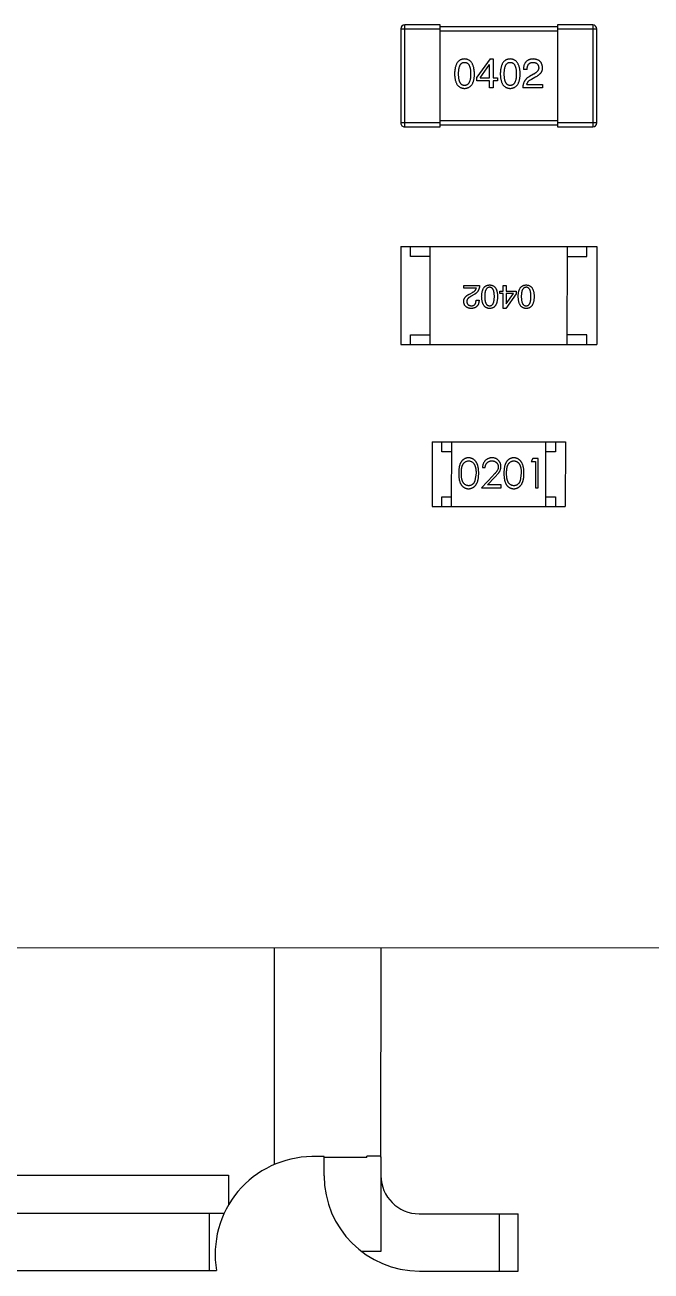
# Model space of a CAD drawing. Header units: inches. Extents: x -29 to 164, y -51 to 83.
# Drawn here: x 137.84 to 141.03, y -9.37 to -3.01 of the extents above; entities that cross this region are included whole.
import ezdxf

# ---------------------------------------------------------------- set-up
doc = ezdxf.new("R2010")
doc.units = ezdxf.units.IN
doc.header["$LTSCALE"] = 1.21
doc.header["$MEASUREMENT"] = 0
doc.layers.get('0').update_dxf_attribs({"linetype": 'CONTINUOUS'})

msp = doc.modelspace()

# ---------------------------------------------------------------- linework, layer by layer
at = {"color": 7, "linetype": 'Continuous'}
for p, q in [((139.7553, -3.034), (139.7552, -3.514)), ((139.7553, -3.034), (139.9553, -3.034)), ((139.7752, -3.534), (139.7753, -3.014)), ((139.9553, -3.014), (139.7753, -3.014)), ((139.9552, -3.534), (139.9553, -3.014)), ((140.5553, -3.0241), (139.9553, -3.024)), ((139.9553, -3.044), (140.5553, -3.0441)), ((140.5553, -3.0141), (140.5552, -3.5341)), ((140.7353, -3.0142), (140.5553, -3.0141)), ((140.5553, -3.0341), (140.7553, -3.0342)), ((140.7353, -3.0142), (140.7352, -3.5342)), ((140.7552, -3.5142), (140.7553, -3.0342)), ((140.2108, -3.1878), (140.1436, -3.2812)), ((140.1608, -3.2837), (140.2075, -3.2165)), ((140.2083, -3.2165), (140.2075, -3.2165)), ((140.2083, -3.2837), (140.2083, -3.2165)), ((140.2108, -3.1878), (140.2264, -3.1878)), ((140.2264, -3.1878), (140.2264, -3.2837)), ((140.3997, -3.2411), (140.3808, -3.2411)), ((140.1436, -3.2992), (140.1436, -3.2812)), ((140.2083, -3.2993), (140.1436, -3.2992)), ((140.1608, -3.2837), (140.2083, -3.2837)), ((140.2083, -3.3353), (140.2083, -3.2993)), ((140.2264, -3.2993), (140.2263, -3.3353)), ((140.2264, -3.2837), (140.2485, -3.2837)), ((140.2485, -3.2993), (140.2264, -3.2993)), ((140.2485, -3.2837), (140.2485, -3.2993)), ((140.4316, -3.2657), (140.412, -3.2772)), ((140.4226, -3.2903), (140.4382, -3.2813)), ((140.2263, -3.3353), (140.2083, -3.3353)), ((140.4783, -3.3354), (140.3775, -3.3354)), ((140.398, -3.3181), (140.4784, -3.3182)), ((140.4784, -3.3182), (140.4783, -3.3354)), ((139.9552, -3.514), (139.7552, -3.514)), ((139.7752, -3.534), (139.9552, -3.534)), ((140.5552, -3.5041), (139.9552, -3.504)), ((139.9552, -3.524), (140.5552, -3.5241)), ((140.7552, -3.5142), (140.5552, -3.5141)), ((140.5552, -3.5341), (140.7352, -3.5342)), ((139.7549, -4.1451), (139.7548, -4.6451)), ((139.7549, -4.1451), (140.7549, -4.1453)), ((139.8049, -4.1951), (139.8049, -4.1451)), ((139.9049, -4.1951), (139.8049, -4.1951)), ((139.9048, -4.6451), (139.9049, -4.1451)), ((140.6048, -4.6453), (140.6049, -4.1453)), ((140.6049, -4.1953), (140.7049, -4.1953)), ((140.7049, -4.1953), (140.7049, -4.1453)), ((140.7549, -4.1453), (140.7548, -4.6453)), ((140.0764, -4.3428), (140.157, -4.3428)), ((140.0764, -4.3566), (140.0764, -4.3428)), ((140.1406, -4.3566), (140.0764, -4.3566)), ((140.1085, -4.3861), (140.121, -4.3789)), ((140.2603, -4.3717), (140.278, -4.3717)), ((140.2603, -4.3841), (140.2603, -4.3717)), ((140.278, -4.3841), (140.2603, -4.3841)), ((140.278, -4.3428), (140.2924, -4.3428)), ((140.278, -4.3717), (140.278, -4.3428)), ((140.278, -4.4609), (140.278, -4.3841)), ((140.3442, -4.3861), (140.2904, -4.4609)), ((140.2924, -4.3428), (140.2924, -4.3717)), ((140.2924, -4.3717), (140.3442, -4.3717)), ((140.3304, -4.3842), (140.2924, -4.3841)), ((140.2924, -4.3841), (140.2924, -4.4379)), ((140.293, -4.4379), (140.3304, -4.3842)), ((140.3442, -4.3717), (140.3442, -4.3861)), ((140.1295, -4.3894), (140.1137, -4.3985)), ((140.1393, -4.4182), (140.1544, -4.4182)), ((140.2924, -4.4379), (140.293, -4.4379)), ((140.2904, -4.4609), (140.278, -4.4609)), ((139.8048, -4.5951), (139.9048, -4.5951)), ((139.8048, -4.6451), (139.8048, -4.5951)), ((140.7048, -4.5953), (140.6048, -4.5953)), ((140.7048, -4.6453), (140.7048, -4.5953)), ((139.7548, -4.6451), (140.7548, -4.6453)), ((139.9147, -5.142), (139.9146, -5.472)), ((139.9147, -5.142), (140.5947, -5.1421)), ((139.9647, -5.192), (139.9647, -5.142)), ((140.0146, -5.472), (140.0147, -5.142)), ((140.4946, -5.4721), (140.4947, -5.1421)), ((140.5447, -5.1421), (140.5447, -5.1921)), ((140.5947, -5.1421), (140.5946, -5.4721)), ((140.0147, -5.192), (139.9647, -5.192)), ((140.5447, -5.1921), (140.4947, -5.1921)), ((140.1719, -5.2729), (140.1853, -5.2729)), ((140.4288, -5.2268), (140.4199, -5.2422)), ((140.4199, -5.2422), (140.443, -5.2422)), ((140.4565, -5.2268), (140.4288, -5.2268)), ((140.443, -5.2422), (140.443, -5.3768)), ((140.4565, -5.3768), (140.4565, -5.2268)), ((140.1392, -5.3017), (140.1335, -5.3394)), ((140.2243, -5.3147), (140.1661, -5.3767)), ((140.1982, -5.3614), (140.2357, -5.3213)), ((140.3699, -5.3018), (140.3642, -5.3395)), ((140.1661, -5.3767), (140.268, -5.3768)), ((140.268, -5.3614), (140.1982, -5.3614)), ((140.268, -5.3768), (140.268, -5.3614)), ((140.443, -5.3768), (140.4565, -5.3768)), ((139.9646, -5.422), (140.0146, -5.422)), ((139.9646, -5.472), (139.9646, -5.422)), ((140.4946, -5.4221), (140.5446, -5.4221)), ((140.5446, -5.4221), (140.5446, -5.4721)), ((139.9146, -5.472), (140.5946, -5.4721)), ((132.6042, -7.7209), (161.5042, -7.7269)), ((139.1092, -7.7222), (139.109, -8.8293)), ((139.6539, -8.7859), (139.6542, -7.7224)), ((139.3639, -8.7885), (139.3016, -8.7885)), ((139.3639, -8.8858), (139.3639, -8.7885)), ((139.581, -8.7924), (139.3639, -8.7924)), ((139.6498, -8.7859), (139.581, -8.7859)), ((139.581, -8.7924), (139.581, -8.7859)), ((139.6498, -8.7859), (139.6539, -8.7908)), ((139.6539, -8.7908), (139.6538, -9.2725)), ((134.7328, -8.8822), (138.875, -8.883)), ((138.875, -8.883), (138.875, -9.0371)), ((134.7539, -9.0768), (138.8539, -9.0777)), ((138.7776, -9.0776), (138.7776, -9.3696)), ((139.8485, -9.0806), (140.3539, -9.0807)), ((140.2566, -9.0806), (140.2565, -9.3726)), ((140.3538, -9.3726), (140.3539, -9.0807)), ((139.6538, -9.2725), (139.5549, -9.2724)), ((134.7932, -9.3688), (138.8144, -9.3696)), ((139.8504, -9.3725), (140.3538, -9.3726))]:
    msp.add_line(p, q, dxfattribs=at)
for centre, radius, start, end in [((139.7753, -3.034), 0.02, 89.98797, 179.98797), ((140.7353, -3.0342), 0.02, 359.98797, 89.98797), ((139.7752, -3.514), 0.02, 179.98797, 269.98797), ((140.7352, -3.5142), 0.02, 269.98797, 359.98797), ((139.3066, -9.2875), 0.499, 90.577, 189.47511), ((139.8505, -8.8859), 0.4866, 179.98796, 269.98796), ((139.8485, -8.8859), 0.1946, 179.98796, 269.98796)]:
    msp.add_arc(centre, radius, start, end, dxfattribs=at)
for points, knots in [([(140.0803, -3.1878), (140.0783, -3.1878), (140.0744, -3.188), (140.0688, -3.189), (140.0635, -3.1906), (140.0586, -3.1927), (140.0541, -3.1955), (140.05, -3.1988), (140.0462, -3.2027), (140.0429, -3.2072), (140.0399, -3.2123), (140.0373, -3.218), (140.035, -3.2242), (140.0332, -3.2311), (140.0316, -3.2385), (140.0305, -3.2465), (140.0298, -3.255), (140.0296, -3.2609), (140.0295, -3.264)], [0, 0, 0, 0, 0.057911, 0.113262, 0.165956, 0.217443, 0.268511, 0.319665, 0.372, 0.426129, 0.483365, 0.543779, 0.607756, 0.676562, 0.749704, 0.827713, 0.911177, 1, 1, 1, 1]), ([(140.0499, -3.264), (140.05, -3.2616), (140.05, -3.257), (140.0504, -3.2503), (140.051, -3.244), (140.0517, -3.2383), (140.0529, -3.233), (140.0541, -3.2281), (140.0557, -3.2237), (140.0574, -3.2198), (140.0594, -3.2163), (140.0617, -3.2132), (140.0642, -3.2107), (140.0669, -3.2086), (140.07, -3.2069), (140.0732, -3.2058), (140.0767, -3.2051), (140.0791, -3.205), (140.0803, -3.205)], [0, 0, 0, 0, 0.096452, 0.187278, 0.271765, 0.350519, 0.423437, 0.491321, 0.554011, 0.612224, 0.666281, 0.717003, 0.764884, 0.811423, 0.856783, 0.902993, 0.950236, 1, 1, 1, 1]), ([(140.1311, -3.264), (140.131, -3.261), (140.1307, -3.2551), (140.1299, -3.2466), (140.1287, -3.2387), (140.1271, -3.2314), (140.1252, -3.2246), (140.123, -3.2184), (140.1203, -3.2127), (140.1173, -3.2077), (140.1139, -3.2031), (140.1102, -3.1992), (140.1061, -3.1958), (140.1016, -3.193), (140.0968, -3.1908), (140.0916, -3.1892), (140.0861, -3.1881), (140.0823, -3.1879), (140.0803, -3.1878)], [0, 0, 0, 0, 0.088475, 0.171606, 0.249595, 0.322626, 0.391327, 0.455765, 0.516374, 0.573675, 0.628522, 0.681161, 0.732559, 0.783563, 0.83504, 0.887639, 0.942585, 1, 1, 1, 1]), ([(140.0803, -3.205), (140.0815, -3.205), (140.084, -3.2051), (140.0876, -3.2058), (140.0909, -3.2069), (140.094, -3.2086), (140.0968, -3.2107), (140.0994, -3.2132), (140.1017, -3.2163), (140.1038, -3.2198), (140.1056, -3.2237), (140.1072, -3.2281), (140.1085, -3.233), (140.1096, -3.2383), (140.1104, -3.2441), (140.111, -3.2503), (140.1114, -3.257), (140.1114, -3.2616), (140.1114, -3.264)], [0, 0, 0, 0, 0.050604, 0.098688, 0.145699, 0.191791, 0.238625, 0.286717, 0.337546, 0.391814, 0.449755, 0.512106, 0.579685, 0.652048, 0.730262, 0.814146, 0.904281, 1, 1, 1, 1]), ([(140.3134, -3.1878), (140.3115, -3.1879), (140.3076, -3.1881), (140.3019, -3.189), (140.2967, -3.1906), (140.2918, -3.1927), (140.2873, -3.1955), (140.2831, -3.1989), (140.2794, -3.2028), (140.276, -3.2073), (140.273, -3.2124), (140.2704, -3.2181), (140.2682, -3.2243), (140.2663, -3.2311), (140.2648, -3.2385), (140.2637, -3.2465), (140.2629, -3.2551), (140.2627, -3.261), (140.2626, -3.264)], [0, 0, 0, 0, 0.057911, 0.113262, 0.165956, 0.217443, 0.268511, 0.319665, 0.372, 0.426129, 0.483365, 0.543779, 0.607756, 0.676562, 0.749704, 0.827713, 0.911177, 1, 1, 1, 1]), ([(140.2831, -3.264), (140.2831, -3.2616), (140.2832, -3.257), (140.2835, -3.2503), (140.2841, -3.2441), (140.2849, -3.2383), (140.286, -3.233), (140.2872, -3.2282), (140.2888, -3.2238), (140.2906, -3.2198), (140.2926, -3.2163), (140.2948, -3.2133), (140.2974, -3.2107), (140.3001, -3.2086), (140.3031, -3.207), (140.3063, -3.2058), (140.3098, -3.2052), (140.3122, -3.2051), (140.3134, -3.205)], [0, 0, 0, 0, 0.096452, 0.187278, 0.271765, 0.350519, 0.423437, 0.491321, 0.554011, 0.612224, 0.666281, 0.717003, 0.764884, 0.811423, 0.856783, 0.902993, 0.950236, 1, 1, 1, 1]), ([(140.3642, -3.264), (140.3641, -3.261), (140.3639, -3.2552), (140.363, -3.2467), (140.3618, -3.2388), (140.3603, -3.2314), (140.3584, -3.2247), (140.3561, -3.2184), (140.3535, -3.2128), (140.3505, -3.2077), (140.3471, -3.2032), (140.3434, -3.1992), (140.3393, -3.1959), (140.3348, -3.1931), (140.33, -3.1909), (140.3248, -3.1892), (140.3192, -3.1882), (140.3154, -3.1879), (140.3134, -3.1878)], [0, 0, 0, 0, 0.088475, 0.171606, 0.249595, 0.322626, 0.391327, 0.455765, 0.516374, 0.573675, 0.628522, 0.681161, 0.732559, 0.783563, 0.83504, 0.887639, 0.942585, 1, 1, 1, 1]), ([(140.3134, -3.205), (140.3147, -3.2051), (140.3172, -3.2052), (140.3207, -3.2058), (140.324, -3.207), (140.3271, -3.2086), (140.3299, -3.2108), (140.3325, -3.2133), (140.3348, -3.2163), (140.3369, -3.2198), (140.3387, -3.2238), (140.3403, -3.2282), (140.3416, -3.233), (140.3427, -3.2383), (140.3436, -3.2441), (140.3441, -3.2503), (140.3445, -3.257), (140.3446, -3.2617), (140.3446, -3.264)], [0, 0, 0, 0, 0.050604, 0.098688, 0.145699, 0.191791, 0.238625, 0.286717, 0.337546, 0.391814, 0.449755, 0.512106, 0.579685, 0.652048, 0.730262, 0.814146, 0.904281, 1, 1, 1, 1]), ([(140.4317, -3.1878), (140.4296, -3.1879), (140.4257, -3.1881), (140.42, -3.1889), (140.4147, -3.1901), (140.4098, -3.1917), (140.4052, -3.1936), (140.4011, -3.196), (140.3973, -3.1987), (140.3939, -3.2019), (140.3909, -3.2055), (140.3883, -3.2094), (140.386, -3.2137), (140.3842, -3.2185), (140.3828, -3.2236), (140.3817, -3.2291), (140.381, -3.2349), (140.3809, -3.239), (140.3808, -3.2411)], [0, 0, 0, 0, 0.07282, 0.141057, 0.2062, 0.267672, 0.326735, 0.383519, 0.439188, 0.494454, 0.549628, 0.605958, 0.66397, 0.72402, 0.787502, 0.854127, 0.925065, 1, 1, 1, 1]), ([(140.3997, -3.2411), (140.3997, -3.2396), (140.3998, -3.2368), (140.4003, -3.2327), (140.4009, -3.2289), (140.4018, -3.2254), (140.4029, -3.2221), (140.4041, -3.2191), (140.4057, -3.2164), (140.4074, -3.214), (140.4094, -3.2119), (140.4116, -3.21), (140.414, -3.2085), (140.4166, -3.2072), (140.4194, -3.2062), (140.4225, -3.2056), (140.4258, -3.2051), (140.428, -3.2051), (140.4292, -3.205)], [0, 0, 0, 0, 0.082594, 0.15978, 0.232961, 0.301462, 0.365595, 0.426678, 0.484662, 0.540809, 0.595146, 0.648401, 0.702272, 0.757102, 0.813447, 0.872233, 0.934055, 1, 1, 1, 1]), ([(140.4292, -3.205), (140.4303, -3.2051), (140.4325, -3.2052), (140.4357, -3.2056), (140.4387, -3.2062), (140.4415, -3.2069), (140.444, -3.2079), (140.4464, -3.209), (140.4486, -3.2104), (140.4506, -3.2119), (140.4523, -3.2137), (140.4538, -3.2156), (140.4552, -3.2178), (140.4563, -3.2201), (140.4572, -3.2226), (140.4579, -3.2253), (140.4584, -3.2282), (140.4586, -3.2303), (140.4587, -3.2313)], [0, 0, 0, 0, 0.076112, 0.148436, 0.216883, 0.281466, 0.34298, 0.402356, 0.459881, 0.51546, 0.571111, 0.62658, 0.683162, 0.741007, 0.801404, 0.863825, 0.930544, 1, 1, 1, 1]), ([(140.4587, -3.2313), (140.4587, -3.2321), (140.4588, -3.2337), (140.4587, -3.2361), (140.4583, -3.2385), (140.4577, -3.2408), (140.4568, -3.2431), (140.4557, -3.2454), (140.4543, -3.2476), (140.4527, -3.2497), (140.451, -3.2519), (140.4489, -3.254), (140.4466, -3.256), (140.4441, -3.2581), (140.4413, -3.26), (140.4383, -3.262), (140.4351, -3.2639), (140.4328, -3.2651), (140.4316, -3.2657)], [0, 0, 0, 0, 0.052237, 0.103888, 0.155485, 0.207395, 0.259864, 0.31356, 0.369176, 0.4266, 0.486836, 0.550048, 0.61567, 0.685271, 0.75824, 0.834614, 0.915635, 1, 1, 1, 1]), ([(140.4784, -3.2321), (140.4782, -3.2304), (140.478, -3.2271), (140.4772, -3.2223), (140.4761, -3.2178), (140.4746, -3.2137), (140.4728, -3.2098), (140.4707, -3.2062), (140.4683, -3.203), (140.4655, -3.2001), (140.4624, -3.1975), (140.459, -3.1951), (140.4552, -3.1931), (140.4511, -3.1914), (140.4467, -3.1901), (140.442, -3.189), (140.4369, -3.1882), (140.4335, -3.188), (140.4317, -3.1878)], [0, 0, 0, 0, 0.070688, 0.137741, 0.201612, 0.262778, 0.321223, 0.378455, 0.434411, 0.490146, 0.546362, 0.603392, 0.662208, 0.723401, 0.787372, 0.85442, 0.925153, 1, 1, 1, 1]), ([(140.4382, -3.2813), (140.4399, -3.2805), (140.4432, -3.279), (140.4479, -3.2765), (140.4523, -3.2739), (140.4563, -3.2712), (140.4601, -3.2685), (140.4634, -3.2656), (140.4665, -3.2627), (140.4691, -3.2596), (140.4715, -3.2565), (140.4735, -3.2533), (140.4752, -3.25), (140.4766, -3.2466), (140.4775, -3.2431), (140.4782, -3.2395), (140.4785, -3.2358), (140.4784, -3.2333), (140.4784, -3.2321)], [0, 0, 0, 0, 0.082731, 0.161257, 0.236138, 0.307554, 0.375712, 0.440848, 0.502916, 0.562567, 0.619798, 0.675716, 0.73039, 0.78386, 0.837315, 0.890547, 0.944917, 1, 1, 1, 1]), ([(140.0295, -3.264), (140.0296, -3.2669), (140.0298, -3.2726), (140.0305, -3.2809), (140.0316, -3.2887), (140.0331, -3.2958), (140.035, -3.3024), (140.0372, -3.3085), (140.0398, -3.314), (140.0429, -3.3189), (140.0462, -3.3233), (140.05, -3.3271), (140.0541, -3.3303), (140.0586, -3.3329), (140.0635, -3.335), (140.0688, -3.3365), (140.0744, -3.3375), (140.0783, -3.3377), (140.0803, -3.3378)], [0, 0, 0, 0, 0.087693, 0.170223, 0.247496, 0.319826, 0.387768, 0.451403, 0.511459, 0.568358, 0.622671, 0.675251, 0.726739, 0.778422, 0.830759, 0.884394, 0.940865, 1, 1, 1, 1]), ([(140.0803, -3.323), (140.079, -3.3229), (140.0766, -3.3229), (140.0732, -3.3222), (140.0699, -3.321), (140.0669, -3.3193), (140.0642, -3.3173), (140.0617, -3.3147), (140.0594, -3.3117), (140.0574, -3.3082), (140.0556, -3.3042), (140.0541, -3.2998), (140.0529, -3.295), (140.0517, -3.2897), (140.0509, -3.2839), (140.0504, -3.2777), (140.05, -3.271), (140.05, -3.2664), (140.0499, -3.264)], [0, 0, 0, 0, 0.049766, 0.097012, 0.143225, 0.188786, 0.235079, 0.282962, 0.333687, 0.387747, 0.445963, 0.508657, 0.576545, 0.649868, 0.72822, 0.812712, 0.903543, 1, 1, 1, 1]), ([(140.0803, -3.3378), (140.0822, -3.3377), (140.0861, -3.3375), (140.0918, -3.3365), (140.097, -3.335), (140.1019, -3.333), (140.1064, -3.3303), (140.1106, -3.3271), (140.1143, -3.3233), (140.1177, -3.3189), (140.1207, -3.314), (140.1233, -3.3085), (140.1255, -3.3024), (140.1274, -3.2958), (140.1289, -3.2887), (140.13, -3.2809), (140.1308, -3.2727), (140.131, -3.2669), (140.1311, -3.264)], [0, 0, 0, 0, 0.059134, 0.115603, 0.169236, 0.221572, 0.273254, 0.32474, 0.377319, 0.431815, 0.488555, 0.548609, 0.612242, 0.680182, 0.75251, 0.829782, 0.91231, 1, 1, 1, 1]), ([(140.1114, -3.264), (140.1114, -3.2663), (140.1114, -3.2709), (140.111, -3.2775), (140.1104, -3.2837), (140.1095, -3.2894), (140.1085, -3.2947), (140.1071, -3.2995), (140.1056, -3.3039), (140.1037, -3.3078), (140.1017, -3.3113), (140.0993, -3.3143), (140.0968, -3.3169), (140.0939, -3.3191), (140.0909, -3.3207), (140.0876, -3.322), (140.084, -3.3228), (140.0815, -3.3229), (140.0803, -3.323)], [0, 0, 0, 0, 0.094834, 0.184067, 0.267029, 0.344713, 0.417334, 0.484367, 0.546941, 0.604717, 0.65953, 0.710539, 0.759381, 0.806382, 0.853027, 0.900623, 0.949121, 1, 1, 1, 1]), ([(140.2626, -3.264), (140.2627, -3.267), (140.2629, -3.2727), (140.2637, -3.281), (140.2648, -3.2887), (140.2663, -3.2959), (140.2681, -3.3025), (140.2704, -3.3085), (140.273, -3.314), (140.276, -3.3189), (140.2793, -3.3233), (140.2831, -3.3271), (140.2872, -3.3303), (140.2918, -3.333), (140.2967, -3.3351), (140.3019, -3.3366), (140.3075, -3.3375), (140.3114, -3.3377), (140.3134, -3.3378)], [0, 0, 0, 0, 0.087693, 0.170223, 0.247496, 0.319826, 0.387768, 0.451403, 0.511459, 0.568358, 0.622671, 0.675251, 0.726739, 0.778422, 0.830759, 0.884394, 0.940865, 1, 1, 1, 1]), ([(140.3134, -3.323), (140.3122, -3.323), (140.3098, -3.3229), (140.3063, -3.3222), (140.3031, -3.3211), (140.3001, -3.3194), (140.2973, -3.3173), (140.2948, -3.3148), (140.2926, -3.3117), (140.2906, -3.3082), (140.2888, -3.3043), (140.2872, -3.2999), (140.286, -3.295), (140.2849, -3.2897), (140.2841, -3.2839), (140.2835, -3.2777), (140.2832, -3.271), (140.2831, -3.2664), (140.2831, -3.264)], [0, 0, 0, 0, 0.049766, 0.097012, 0.143225, 0.188786, 0.235079, 0.282962, 0.333687, 0.387747, 0.445963, 0.508657, 0.576545, 0.649868, 0.72822, 0.812712, 0.903543, 1, 1, 1, 1]), ([(140.3446, -3.264), (140.3446, -3.2664), (140.3445, -3.2709), (140.3441, -3.2775), (140.3435, -3.2837), (140.3427, -3.2894), (140.3416, -3.2947), (140.3403, -3.2995), (140.3387, -3.3039), (140.3369, -3.3078), (140.3348, -3.3113), (140.3325, -3.3144), (140.3299, -3.317), (140.3271, -3.3191), (140.324, -3.3208), (140.3207, -3.322), (140.3171, -3.3228), (140.3147, -3.323), (140.3134, -3.323)], [0, 0, 0, 0, 0.094834, 0.184067, 0.267029, 0.344713, 0.417334, 0.484367, 0.546941, 0.604717, 0.65953, 0.710539, 0.759381, 0.806382, 0.853027, 0.900623, 0.949121, 1, 1, 1, 1]), ([(140.3134, -3.3378), (140.3154, -3.3377), (140.3193, -3.3375), (140.3249, -3.3366), (140.3302, -3.3351), (140.3351, -3.333), (140.3396, -3.3303), (140.3437, -3.3271), (140.3475, -3.3233), (140.3509, -3.319), (140.3538, -3.314), (140.3564, -3.3085), (140.3587, -3.3025), (140.3606, -3.2959), (140.3621, -3.2887), (140.3632, -3.281), (140.3639, -3.2727), (140.3641, -3.267), (140.3642, -3.264)], [0, 0, 0, 0, 0.059134, 0.115603, 0.169236, 0.221572, 0.273254, 0.32474, 0.377319, 0.431815, 0.488555, 0.548609, 0.612242, 0.680182, 0.75251, 0.829782, 0.91231, 1, 1, 1, 1]), ([(140.412, -3.2772), (140.4106, -3.2779), (140.4079, -3.2794), (140.4041, -3.282), (140.4005, -3.2846), (140.3972, -3.2875), (140.3941, -3.2905), (140.3914, -3.2938), (140.3888, -3.2971), (140.3865, -3.3007), (140.3845, -3.3044), (140.3827, -3.3083), (140.3812, -3.3124), (140.3799, -3.3167), (140.3789, -3.3211), (140.3782, -3.3257), (140.3777, -3.3305), (140.3776, -3.3337), (140.3775, -3.3354)], [0, 0, 0, 0, 0.065828, 0.130094, 0.192451, 0.254037, 0.313974, 0.373757, 0.433048, 0.492243, 0.551902, 0.611758, 0.672678, 0.734814, 0.798569, 0.863693, 0.930488, 1, 1, 1, 1]), ([(140.398, -3.3181), (140.3983, -3.3168), (140.3988, -3.3142), (140.4004, -3.3105), (140.4026, -3.3068), (140.4054, -3.3033), (140.4088, -3.2998), (140.4128, -3.2965), (140.4175, -3.2933), (140.4209, -3.2913), (140.4226, -3.2903)], [0, 0, 0, 0, 0.103034, 0.208166, 0.318255, 0.434664, 0.559728, 0.695394, 0.841708, 1, 1, 1, 1]), ([(140.0764, -4.4254), (140.0763, -4.4244), (140.0763, -4.4224), (140.0765, -4.4195), (140.077, -4.4166), (140.0778, -4.4138), (140.0789, -4.4111), (140.0802, -4.4085), (140.0818, -4.4059), (140.0837, -4.4034), (140.0859, -4.401), (140.0883, -4.3986), (140.091, -4.3963), (140.094, -4.3941), (140.0972, -4.392), (140.1007, -4.3899), (140.1045, -4.3879), (140.1071, -4.3867), (140.1085, -4.3861)], [0, 0, 0, 0, 0.055083, 0.109453, 0.162685, 0.21614, 0.26961, 0.324284, 0.380202, 0.437433, 0.497084, 0.559152, 0.624288, 0.692446, 0.763862, 0.838743, 0.917269, 1, 1, 1, 1]), ([(140.121, -4.3789), (140.1224, -4.3781), (140.1251, -4.3765), (140.1288, -4.3739), (140.132, -4.3712), (140.1347, -4.3685), (140.137, -4.3657), (140.1387, -4.3627), (140.14, -4.3597), (140.1404, -4.3576), (140.1406, -4.3566)], [0, 0, 0, 0, 0.158292, 0.304606, 0.440272, 0.565336, 0.681745, 0.791834, 0.896966, 1, 1, 1, 1]), ([(140.157, -4.3428), (140.157, -4.3441), (140.1569, -4.3467), (140.1565, -4.3505), (140.1559, -4.3542), (140.1551, -4.3577), (140.1541, -4.3612), (140.1529, -4.3644), (140.1515, -4.3675), (140.1498, -4.3705), (140.148, -4.3734), (140.146, -4.3761), (140.1437, -4.3787), (140.1413, -4.3811), (140.1387, -4.3834), (140.1358, -4.3855), (140.1327, -4.3875), (140.1306, -4.3888), (140.1295, -4.3894)], [0, 0, 0, 0, 0.069512, 0.136307, 0.201431, 0.265186, 0.327322, 0.388242, 0.448098, 0.507757, 0.566952, 0.626243, 0.686026, 0.745963, 0.807549, 0.869906, 0.934172, 1, 1, 1, 1]), ([(140.1677, -4.3999), (140.1677, -4.3975), (140.1679, -4.3929), (140.1685, -4.3863), (140.1694, -4.3801), (140.1706, -4.3744), (140.1721, -4.3691), (140.1739, -4.3643), (140.176, -4.3599), (140.1784, -4.3559), (140.1811, -4.3524), (140.1841, -4.3494), (140.1874, -4.3468), (140.191, -4.3447), (140.1949, -4.343), (140.1991, -4.3418), (140.2036, -4.3411), (140.2067, -4.3409), (140.2083, -4.3409)], [0, 0, 0, 0, 0.08769, 0.170218, 0.24749, 0.319818, 0.387758, 0.451391, 0.511445, 0.568185, 0.622681, 0.67526, 0.726746, 0.778428, 0.830764, 0.884397, 0.940866, 1, 1, 1, 1]), ([(140.2083, -4.3527), (140.2073, -4.3527), (140.2054, -4.3528), (140.2025, -4.3535), (140.1998, -4.3545), (140.1974, -4.3558), (140.1951, -4.3575), (140.1931, -4.3596), (140.1912, -4.362), (140.1895, -4.3648), (140.1881, -4.368), (140.1868, -4.3715), (140.1858, -4.3753), (140.1849, -4.3796), (140.1842, -4.3841), (140.1837, -4.3891), (140.1834, -4.3943), (140.1834, -4.398), (140.1834, -4.3999)], [0, 0, 0, 0, 0.050879, 0.099377, 0.146973, 0.193618, 0.240619, 0.289461, 0.34047, 0.395283, 0.453059, 0.515633, 0.582666, 0.655287, 0.732971, 0.815933, 0.905166, 1, 1, 1, 1]), ([(140.2083, -4.3409), (140.2099, -4.3409), (140.213, -4.3411), (140.2175, -4.3418), (140.2217, -4.3431), (140.2256, -4.3447), (140.2293, -4.3468), (140.2326, -4.3494), (140.2356, -4.3524), (140.2382, -4.356), (140.2407, -4.3599), (140.2427, -4.3643), (140.2445, -4.3691), (140.246, -4.3744), (140.2472, -4.3801), (140.2481, -4.3863), (140.2487, -4.3929), (140.2489, -4.3975), (140.249, -4.3999)], [0, 0, 0, 0, 0.059135, 0.115606, 0.169241, 0.221578, 0.273261, 0.324749, 0.377329, 0.431642, 0.488541, 0.548597, 0.612232, 0.680174, 0.752504, 0.829777, 0.912307, 1, 1, 1, 1]), ([(140.2326, -4.3999), (140.2326, -4.398), (140.2325, -4.3943), (140.2322, -4.3889), (140.2318, -4.3839), (140.2311, -4.3793), (140.2303, -4.3751), (140.2293, -4.3712), (140.228, -4.3677), (140.2266, -4.3645), (140.225, -4.3617), (140.2232, -4.3593), (140.2212, -4.3572), (140.219, -4.3556), (140.2166, -4.3542), (140.214, -4.3533), (140.2112, -4.3528), (140.2093, -4.3527), (140.2083, -4.3527)], [0, 0, 0, 0, 0.096457, 0.187288, 0.27178, 0.350132, 0.423455, 0.491343, 0.554037, 0.612253, 0.666313, 0.717038, 0.764921, 0.811214, 0.856775, 0.902988, 0.950234, 1, 1, 1, 1]), ([(140.3542, -4.3999), (140.3543, -4.3975), (140.3544, -4.393), (140.355, -4.3863), (140.3559, -4.3802), (140.3571, -4.3744), (140.3586, -4.3691), (140.3604, -4.3643), (140.3625, -4.3599), (140.3649, -4.356), (140.3676, -4.3525), (140.3706, -4.3494), (140.3739, -4.3469), (140.3775, -4.3447), (140.3814, -4.3431), (140.3856, -4.3419), (140.3901, -4.3411), (140.3933, -4.341), (140.3948, -4.3409)], [0, 0, 0, 0, 0.08769, 0.170218, 0.24749, 0.319818, 0.387758, 0.451391, 0.511445, 0.568185, 0.622681, 0.67526, 0.726746, 0.778428, 0.830764, 0.884397, 0.940866, 1, 1, 1, 1]), ([(140.3948, -4.3527), (140.3938, -4.3528), (140.3919, -4.3529), (140.389, -4.3535), (140.3864, -4.3545), (140.3839, -4.3558), (140.3816, -4.3575), (140.3796, -4.3596), (140.3777, -4.3621), (140.3761, -4.3649), (140.3746, -4.368), (140.3733, -4.3715), (140.3723, -4.3754), (140.3714, -4.3796), (140.3707, -4.3842), (140.3703, -4.3891), (140.37, -4.3944), (140.3699, -4.398), (140.3699, -4.3999)], [0, 0, 0, 0, 0.050879, 0.099377, 0.146973, 0.193618, 0.240619, 0.289461, 0.34047, 0.395283, 0.453059, 0.515633, 0.582666, 0.655287, 0.732971, 0.815933, 0.905166, 1, 1, 1, 1]), ([(140.3948, -4.3409), (140.3964, -4.341), (140.3995, -4.3411), (140.404, -4.3419), (140.4082, -4.3431), (140.4122, -4.3447), (140.4158, -4.3469), (140.4191, -4.3494), (140.4221, -4.3525), (140.4248, -4.356), (140.4272, -4.3599), (140.4293, -4.3643), (140.4311, -4.3692), (140.4325, -4.3744), (140.4338, -4.3802), (140.4346, -4.3864), (140.4353, -4.393), (140.4354, -4.3976), (140.4355, -4.3999)], [0, 0, 0, 0, 0.059135, 0.115606, 0.169241, 0.221578, 0.273261, 0.324749, 0.377329, 0.431642, 0.488541, 0.548597, 0.612232, 0.680174, 0.752504, 0.829777, 0.912307, 1, 1, 1, 1]), ([(140.4191, -4.3999), (140.4191, -4.398), (140.419, -4.3943), (140.4187, -4.389), (140.4183, -4.384), (140.4177, -4.3794), (140.4168, -4.3751), (140.4158, -4.3712), (140.4145, -4.3677), (140.4131, -4.3646), (140.4115, -4.3618), (140.4097, -4.3593), (140.4077, -4.3573), (140.4055, -4.3556), (140.4031, -4.3543), (140.4005, -4.3534), (140.3977, -4.3528), (140.3958, -4.3527), (140.3948, -4.3527)], [0, 0, 0, 0, 0.096457, 0.187288, 0.27178, 0.350132, 0.423455, 0.491343, 0.554037, 0.612253, 0.666313, 0.717038, 0.764921, 0.811214, 0.856775, 0.902988, 0.950234, 1, 1, 1, 1]), ([(140.1137, -4.4608), (140.1123, -4.4607), (140.1095, -4.4605), (140.1055, -4.4599), (140.1017, -4.459), (140.0981, -4.458), (140.0949, -4.4566), (140.0919, -4.455), (140.0891, -4.4531), (140.0866, -4.451), (140.0844, -4.4487), (140.0825, -4.4461), (140.0808, -4.4432), (140.0794, -4.4402), (140.0782, -4.4368), (140.0773, -4.4332), (140.0767, -4.4294), (140.0765, -4.4268), (140.0764, -4.4254)], [0, 0, 0, 0, 0.074847, 0.14558, 0.212628, 0.276599, 0.337792, 0.396608, 0.453638, 0.509854, 0.565589, 0.621545, 0.678777, 0.737222, 0.798388, 0.862259, 0.929312, 1, 1, 1, 1]), ([(140.1137, -4.3985), (140.1128, -4.399), (140.111, -4.4), (140.1084, -4.4015), (140.106, -4.4031), (140.1038, -4.4046), (140.1018, -4.4063), (140.1, -4.4079), (140.0983, -4.4096), (140.0969, -4.4113), (140.0956, -4.413), (140.0945, -4.4148), (140.0936, -4.4166), (140.0929, -4.4184), (140.0924, -4.4203), (140.0921, -4.4222), (140.092, -4.4241), (140.0921, -4.4254), (140.0921, -4.4261)], [0, 0, 0, 0, 0.084365, 0.165386, 0.24176, 0.314729, 0.38433, 0.449952, 0.513164, 0.5734, 0.630824, 0.68644, 0.740136, 0.792605, 0.844515, 0.896112, 0.947763, 1, 1, 1, 1]), ([(140.0921, -4.4261), (140.0922, -4.4269), (140.0923, -4.4285), (140.0927, -4.4308), (140.0933, -4.433), (140.094, -4.435), (140.0949, -4.4369), (140.096, -4.4386), (140.0973, -4.4401), (140.0986, -4.4415), (140.1002, -4.4427), (140.1019, -4.4439), (140.1038, -4.4448), (140.1059, -4.4456), (140.1081, -4.4461), (140.1105, -4.4467), (140.113, -4.4469), (140.1148, -4.447), (140.1157, -4.4471)], [0, 0, 0, 0, 0.069456, 0.136175, 0.198596, 0.258993, 0.316838, 0.37342, 0.428889, 0.48454, 0.540119, 0.597644, 0.65702, 0.718534, 0.783117, 0.851564, 0.923888, 1, 1, 1, 1]), ([(140.1544, -4.4182), (140.1543, -4.4199), (140.1542, -4.4231), (140.1537, -4.4278), (140.1528, -4.4323), (140.1517, -4.4363), (140.1502, -4.4401), (140.1484, -4.4436), (140.1463, -4.4467), (140.1439, -4.4496), (140.1412, -4.4521), (140.1382, -4.4543), (140.1349, -4.4562), (140.1312, -4.4578), (140.1273, -4.459), (140.123, -4.46), (140.1185, -4.4606), (140.1153, -4.4608), (140.1137, -4.4608)], [0, 0, 0, 0, 0.074935, 0.145873, 0.212498, 0.27598, 0.33603, 0.394042, 0.450372, 0.505546, 0.560812, 0.616481, 0.673265, 0.732328, 0.7938, 0.858943, 0.92718, 1, 1, 1, 1]), ([(140.1157, -4.4471), (140.1166, -4.447), (140.1184, -4.447), (140.1211, -4.4466), (140.1235, -4.4461), (140.1258, -4.4453), (140.1279, -4.4443), (140.1298, -4.4431), (140.1316, -4.4416), (140.1331, -4.4399), (140.1345, -4.4379), (140.1358, -4.4358), (140.1368, -4.4334), (140.1376, -4.4308), (140.1383, -4.428), (140.1388, -4.4249), (140.1392, -4.4216), (140.1393, -4.4194), (140.1393, -4.4182)], [0, 0, 0, 0, 0.065945, 0.127767, 0.186553, 0.242898, 0.297728, 0.351599, 0.404854, 0.459191, 0.515338, 0.573322, 0.634405, 0.698538, 0.767039, 0.84022, 0.917406, 1, 1, 1, 1]), ([(140.2083, -4.4609), (140.2067, -4.4608), (140.2037, -4.4606), (140.1992, -4.4597), (140.1951, -4.4584), (140.1912, -4.4566), (140.1876, -4.4544), (140.1844, -4.4517), (140.1814, -4.4485), (140.1787, -4.4449), (140.1763, -4.4409), (140.1742, -4.4363), (140.1724, -4.4314), (140.1708, -4.4259), (140.1696, -4.4201), (140.1686, -4.4137), (140.168, -4.407), (140.1678, -4.4023), (140.1677, -4.3999)], [0, 0, 0, 0, 0.057415, 0.112361, 0.16496, 0.216437, 0.267441, 0.318839, 0.371478, 0.426325, 0.483626, 0.544235, 0.608673, 0.677374, 0.750405, 0.828394, 0.911525, 1, 1, 1, 1]), ([(140.1834, -4.3999), (140.1834, -4.4018), (140.1834, -4.4055), (140.1837, -4.4108), (140.1842, -4.4158), (140.1849, -4.4204), (140.1858, -4.4247), (140.1868, -4.4286), (140.1881, -4.4321), (140.1895, -4.4352), (140.1912, -4.438), (140.193, -4.4405), (140.1951, -4.4425), (140.1973, -4.4442), (140.1998, -4.4455), (140.2025, -4.4464), (140.2053, -4.447), (140.2073, -4.447), (140.2083, -4.4471)], [0, 0, 0, 0, 0.095719, 0.185854, 0.269738, 0.347952, 0.420315, 0.487894, 0.550245, 0.608186, 0.662454, 0.713283, 0.761375, 0.808209, 0.854301, 0.901312, 0.949396, 1, 1, 1, 1]), ([(140.2083, -4.4471), (140.2093, -4.447), (140.2112, -4.447), (140.214, -4.4464), (140.2166, -4.4455), (140.219, -4.4442), (140.2212, -4.4425), (140.2232, -4.4405), (140.225, -4.438), (140.2266, -4.4352), (140.228, -4.4321), (140.2293, -4.4286), (140.2302, -4.4247), (140.2311, -4.4204), (140.2318, -4.4158), (140.2322, -4.4108), (140.2325, -4.4055), (140.2326, -4.4018), (140.2326, -4.3999)], [0, 0, 0, 0, 0.049764, 0.097007, 0.143217, 0.188577, 0.235116, 0.282997, 0.333719, 0.387776, 0.445989, 0.508679, 0.576563, 0.649481, 0.728235, 0.812722, 0.903548, 1, 1, 1, 1]), ([(140.249, -4.3999), (140.2489, -4.4023), (140.2487, -4.407), (140.2481, -4.4139), (140.2472, -4.4203), (140.246, -4.4262), (140.2445, -4.4317), (140.2427, -4.4367), (140.2407, -4.4412), (140.2382, -4.4453), (140.2356, -4.4489), (140.2326, -4.452), (140.2292, -4.4547), (140.2256, -4.4569), (140.2217, -4.4586), (140.2175, -4.4599), (140.213, -4.4606), (140.2099, -4.4608), (140.2083, -4.4609)], [0, 0, 0, 0, 0.088823, 0.172287, 0.250296, 0.323438, 0.392244, 0.456221, 0.516635, 0.573871, 0.628, 0.680335, 0.731489, 0.782557, 0.834044, 0.886738, 0.942089, 1, 1, 1, 1]), ([(140.3948, -4.4609), (140.3933, -4.4608), (140.3902, -4.4606), (140.3858, -4.4598), (140.3816, -4.4584), (140.3777, -4.4567), (140.3742, -4.4544), (140.3709, -4.4517), (140.3679, -4.4486), (140.3652, -4.445), (140.3628, -4.4409), (140.3607, -4.4364), (140.3589, -4.4314), (140.3574, -4.426), (140.3561, -4.4201), (140.3552, -4.4138), (140.3545, -4.407), (140.3543, -4.4023), (140.3542, -4.3999)], [0, 0, 0, 0, 0.057415, 0.112361, 0.16496, 0.216437, 0.267441, 0.318839, 0.371478, 0.426325, 0.483626, 0.544235, 0.608673, 0.677374, 0.750405, 0.828394, 0.911525, 1, 1, 1, 1]), ([(140.3699, -4.3999), (140.3699, -4.4018), (140.37, -4.4055), (140.3703, -4.4109), (140.3707, -4.4158), (140.3714, -4.4205), (140.3723, -4.4247), (140.3733, -4.4286), (140.3746, -4.4321), (140.376, -4.4353), (140.3777, -4.4381), (140.3796, -4.4405), (140.3816, -4.4425), (140.3839, -4.4442), (140.3863, -4.4455), (140.389, -4.4465), (140.3919, -4.447), (140.3938, -4.4471), (140.3948, -4.4471)], [0, 0, 0, 0, 0.095719, 0.185854, 0.269738, 0.347952, 0.420315, 0.487894, 0.550245, 0.608186, 0.662454, 0.713283, 0.761375, 0.808209, 0.854301, 0.901312, 0.949396, 1, 1, 1, 1]), ([(140.3948, -4.4471), (140.3958, -4.4471), (140.3977, -4.447), (140.4005, -4.4465), (140.4031, -4.4455), (140.4055, -4.4442), (140.4077, -4.4425), (140.4097, -4.4405), (140.4115, -4.4381), (140.4131, -4.4353), (140.4145, -4.4321), (140.4158, -4.4286), (140.4168, -4.4247), (140.4177, -4.4205), (140.4183, -4.4159), (140.4187, -4.4109), (140.419, -4.4055), (140.4191, -4.4018), (140.4191, -4.3999)], [0, 0, 0, 0, 0.049764, 0.097007, 0.143217, 0.188577, 0.235116, 0.282997, 0.333719, 0.387776, 0.445989, 0.508679, 0.576563, 0.649481, 0.728235, 0.812722, 0.903548, 1, 1, 1, 1]), ([(140.4355, -4.3999), (140.4354, -4.4024), (140.4352, -4.4071), (140.4346, -4.4139), (140.4338, -4.4203), (140.4325, -4.4262), (140.4311, -4.4317), (140.4292, -4.4367), (140.4272, -4.4412), (140.4248, -4.4453), (140.4221, -4.4489), (140.4191, -4.4521), (140.4158, -4.4547), (140.4121, -4.4569), (140.4082, -4.4586), (140.404, -4.4599), (140.3995, -4.4607), (140.3964, -4.4608), (140.3948, -4.4609)], [0, 0, 0, 0, 0.088823, 0.172287, 0.250296, 0.323438, 0.392244, 0.456221, 0.516635, 0.573871, 0.628, 0.680335, 0.731489, 0.782557, 0.834044, 0.886738, 0.942089, 1, 1, 1, 1]), ([(140.1009, -5.2229), (140.0997, -5.2229), (140.0974, -5.2229), (140.0939, -5.2233), (140.0905, -5.224), (140.0872, -5.2249), (140.084, -5.2261), (140.0809, -5.2276), (140.0779, -5.2293), (140.0749, -5.2312), (140.0721, -5.2334), (140.0694, -5.2359), (140.067, -5.2386), (140.0647, -5.2416), (140.0625, -5.2448), (140.0605, -5.2482), (140.0587, -5.2519), (140.057, -5.2559), (140.0555, -5.2602), (140.0542, -5.2649), (140.0531, -5.27), (140.0523, -5.2755), (140.0516, -5.2815), (140.0511, -5.2879), (140.0507, -5.2947), (140.0507, -5.2994), (140.0507, -5.3018)], [0, 0, 0, 0, 0.033742, 0.066533, 0.099153, 0.13154, 0.164087, 0.196563, 0.229707, 0.263315, 0.297504, 0.331686, 0.366482, 0.4021, 0.438958, 0.476748, 0.515985, 0.556589, 0.599519, 0.645765, 0.695487, 0.748721, 0.805687, 0.866754, 0.931405, 1, 1, 1, 1]), ([(140.0642, -5.3017), (140.0642, -5.2997), (140.0642, -5.2958), (140.0644, -5.2901), (140.0648, -5.2848), (140.0653, -5.2799), (140.0659, -5.2754), (140.0667, -5.2713), (140.0676, -5.2675), (140.0687, -5.2641), (140.07, -5.261), (140.0713, -5.2581), (140.0728, -5.2554), (140.0745, -5.2529), (140.0762, -5.2506), (140.0781, -5.2484), (140.0801, -5.2465), (140.083, -5.2442), (140.0867, -5.2419), (140.0914, -5.2397), (140.0963, -5.2385), (140.0997, -5.2383), (140.1013, -5.2383)], [0, 0, 0, 0, 0.073302, 0.142286, 0.206253, 0.266017, 0.321612, 0.372532, 0.419497, 0.462398, 0.502825, 0.541489, 0.579034, 0.615143, 0.650298, 0.684912, 0.718701, 0.752189, 0.817245, 0.879117, 0.939613, 1, 1, 1, 1]), ([(140.1526, -5.3018), (140.1526, -5.2995), (140.1525, -5.295), (140.1523, -5.2884), (140.1517, -5.2822), (140.151, -5.2764), (140.15, -5.2709), (140.1489, -5.2658), (140.1474, -5.261), (140.1459, -5.2566), (140.144, -5.2525), (140.1421, -5.2487), (140.14, -5.2451), (140.1378, -5.2418), (140.1354, -5.2388), (140.1328, -5.236), (140.1301, -5.2335), (140.1272, -5.2313), (140.1242, -5.2293), (140.1211, -5.2276), (140.118, -5.2261), (140.1147, -5.2249), (140.1114, -5.224), (140.1079, -5.2233), (140.1044, -5.2229), (140.1021, -5.2229), (140.1009, -5.2229)], [0, 0, 0, 0, 0.065278, 0.127205, 0.186168, 0.241675, 0.294115, 0.343609, 0.390387, 0.434463, 0.476646, 0.517002, 0.555936, 0.593716, 0.630057, 0.665601, 0.700745, 0.734917, 0.768681, 0.802087, 0.834849, 0.867433, 0.900138, 0.932806, 0.966212, 1, 1, 1, 1]), ([(140.1013, -5.2383), (140.103, -5.2383), (140.1062, -5.2385), (140.1111, -5.2398), (140.1158, -5.2419), (140.1195, -5.2442), (140.1224, -5.2465), (140.1244, -5.2485), (140.1264, -5.2508), (140.1282, -5.2532), (140.1299, -5.256), (140.1314, -5.2589), (140.1329, -5.2621), (140.1342, -5.2655), (140.1353, -5.2692), (140.1364, -5.2731), (140.1372, -5.2773), (140.138, -5.2817), (140.1385, -5.2863), (140.1389, -5.2912), (140.1391, -5.2964), (140.1391, -5.2999), (140.1392, -5.3017)], [0, 0, 0, 0, 0.059689, 0.119507, 0.181075, 0.246162, 0.279894, 0.314468, 0.350403, 0.387474, 0.426147, 0.466624, 0.508745, 0.553328, 0.600058, 0.649177, 0.700552, 0.754894, 0.811825, 0.871514, 0.934319, 1, 1, 1, 1]), ([(140.2208, -5.2229), (140.2191, -5.2229), (140.2158, -5.223), (140.211, -5.2237), (140.2064, -5.2248), (140.2019, -5.2263), (140.1977, -5.2283), (140.1937, -5.2307), (140.1899, -5.2336), (140.1863, -5.2369), (140.1831, -5.2405), (140.1802, -5.2444), (140.1778, -5.2486), (140.1757, -5.253), (140.1741, -5.2576), (140.1729, -5.2625), (140.1721, -5.2676), (140.172, -5.2711), (140.1719, -5.2729)], [0, 0, 0, 0, 0.06445, 0.126725, 0.187421, 0.247417, 0.306749, 0.366595, 0.427749, 0.490235, 0.553031, 0.614805, 0.676505, 0.738096, 0.801021, 0.864897, 0.931209, 1, 1, 1, 1]), ([(140.1853, -5.2729), (140.1855, -5.2716), (140.1857, -5.2689), (140.1864, -5.2652), (140.1874, -5.2616), (140.1886, -5.2583), (140.1901, -5.2552), (140.1919, -5.2524), (140.1939, -5.2497), (140.1961, -5.2473), (140.1986, -5.2452), (140.2012, -5.2433), (140.204, -5.2418), (140.2069, -5.2405), (140.21, -5.2395), (140.2132, -5.2388), (140.2166, -5.2384), (140.2189, -5.2383), (140.2201, -5.2383)], [0, 0, 0, 0, 0.073648, 0.143686, 0.210962, 0.275557, 0.338064, 0.399311, 0.4594, 0.51934, 0.579024, 0.637809, 0.695959, 0.754122, 0.813113, 0.873453, 0.935561, 1, 1, 1, 1]), ([(140.2201, -5.2383), (140.2212, -5.2383), (140.2234, -5.2384), (140.2267, -5.2388), (140.2298, -5.2395), (140.2327, -5.2405), (140.2356, -5.2418), (140.2383, -5.2433), (140.2408, -5.2451), (140.2432, -5.2472), (140.2454, -5.2495), (140.2473, -5.2519), (140.249, -5.2545), (140.2503, -5.2571), (140.2514, -5.2598), (140.2521, -5.2627), (140.2526, -5.2657), (140.2526, -5.2677), (140.2526, -5.2687)], [0, 0, 0, 0, 0.068027, 0.133505, 0.19695, 0.26027, 0.322741, 0.384982, 0.448465, 0.513424, 0.578224, 0.640011, 0.700094, 0.760067, 0.819012, 0.877878, 0.938035, 1, 1, 1, 1]), ([(140.2661, -5.2675), (140.2661, -5.266), (140.266, -5.2631), (140.2654, -5.2588), (140.2644, -5.2546), (140.2631, -5.2506), (140.2612, -5.2468), (140.2591, -5.2431), (140.2565, -5.2395), (140.2536, -5.2361), (140.2504, -5.233), (140.2469, -5.2303), (140.2431, -5.228), (140.2391, -5.2261), (140.2349, -5.2247), (140.2304, -5.2237), (140.2257, -5.223), (140.2224, -5.2229), (140.2208, -5.2229)], [0, 0, 0, 0, 0.06271, 0.123347, 0.183401, 0.242828, 0.302097, 0.36242, 0.423725, 0.487032, 0.550491, 0.612709, 0.674265, 0.73617, 0.799211, 0.863483, 0.930525, 1, 1, 1, 1]), ([(140.2526, -5.2687), (140.2526, -5.2703), (140.2524, -5.2736), (140.2514, -5.2783), (140.2497, -5.283), (140.2477, -5.2868), (140.2457, -5.2899), (140.2438, -5.2926), (140.2414, -5.2955), (140.2388, -5.2988), (140.2357, -5.3024), (140.2322, -5.3062), (140.2284, -5.3103), (140.2257, -5.3132), (140.2243, -5.3147)], [0, 0, 0, 0, 0.088014, 0.174976, 0.2638, 0.355443, 0.406413, 0.465519, 0.533076, 0.609353, 0.693899, 0.787171, 0.889197, 1, 1, 1, 1]), ([(140.2357, -5.3213), (140.2372, -5.3198), (140.2399, -5.3168), (140.2439, -5.3124), (140.2475, -5.3083), (140.2506, -5.3044), (140.2535, -5.3008), (140.256, -5.2974), (140.2581, -5.2943), (140.2604, -5.2905), (140.2627, -5.2857), (140.2646, -5.2798), (140.2659, -5.2737), (140.266, -5.2696), (140.2661, -5.2675)], [0, 0, 0, 0, 0.09953, 0.192079, 0.277712, 0.357454, 0.429648, 0.495771, 0.555538, 0.608657, 0.707578, 0.804328, 0.901298, 1, 1, 1, 1]), ([(140.3316, -5.2229), (140.3305, -5.2229), (140.3281, -5.223), (140.3247, -5.2234), (140.3213, -5.224), (140.318, -5.225), (140.3148, -5.2261), (140.3117, -5.2276), (140.3086, -5.2293), (140.3057, -5.2313), (140.3029, -5.2335), (140.3002, -5.2359), (140.2978, -5.2387), (140.2954, -5.2416), (140.2933, -5.2448), (140.2912, -5.2483), (140.2894, -5.252), (140.2877, -5.2559), (140.2863, -5.2602), (140.285, -5.2649), (140.2839, -5.27), (140.283, -5.2756), (140.2823, -5.2816), (140.2818, -5.2879), (140.2815, -5.2947), (140.2815, -5.2994), (140.2815, -5.3018)], [0, 0, 0, 0, 0.033742, 0.066533, 0.099153, 0.13154, 0.164087, 0.196563, 0.229707, 0.263315, 0.297504, 0.331686, 0.366482, 0.4021, 0.438958, 0.476748, 0.515985, 0.556589, 0.599519, 0.645765, 0.695487, 0.748721, 0.805687, 0.866754, 0.931405, 1, 1, 1, 1]), ([(140.2949, -5.3018), (140.2949, -5.2997), (140.295, -5.2958), (140.2952, -5.2902), (140.2956, -5.2849), (140.2961, -5.28), (140.2967, -5.2755), (140.2975, -5.2713), (140.2984, -5.2676), (140.2995, -5.2642), (140.3008, -5.261), (140.3021, -5.2581), (140.3036, -5.2554), (140.3052, -5.2529), (140.307, -5.2506), (140.3089, -5.2485), (140.3109, -5.2465), (140.3138, -5.2443), (140.3175, -5.2419), (140.3222, -5.2398), (140.3271, -5.2386), (140.3304, -5.2384), (140.3321, -5.2383)], [0, 0, 0, 0, 0.073302, 0.142286, 0.206253, 0.266017, 0.321612, 0.372532, 0.419497, 0.462398, 0.502825, 0.541489, 0.579034, 0.615143, 0.650298, 0.684912, 0.718701, 0.752189, 0.817245, 0.879117, 0.939613, 1, 1, 1, 1]), ([(140.3834, -5.3018), (140.3834, -5.2995), (140.3833, -5.295), (140.383, -5.2885), (140.3825, -5.2823), (140.3817, -5.2764), (140.3808, -5.2709), (140.3796, -5.2658), (140.3782, -5.2611), (140.3766, -5.2567), (140.3748, -5.2526), (140.3729, -5.2487), (140.3708, -5.2452), (140.3685, -5.2419), (140.3661, -5.2388), (140.3636, -5.2361), (140.3608, -5.2335), (140.358, -5.2313), (140.355, -5.2293), (140.3519, -5.2276), (140.3487, -5.2262), (140.3455, -5.225), (140.3421, -5.224), (140.3387, -5.2234), (140.3352, -5.223), (140.3328, -5.2229), (140.3316, -5.2229)], [0, 0, 0, 0, 0.065278, 0.127205, 0.186168, 0.241675, 0.294115, 0.343609, 0.390387, 0.434463, 0.476646, 0.517002, 0.555936, 0.593716, 0.630057, 0.665601, 0.700745, 0.734917, 0.768681, 0.802087, 0.834849, 0.867433, 0.900138, 0.932806, 0.966212, 1, 1, 1, 1]), ([(140.3321, -5.2383), (140.3337, -5.2384), (140.337, -5.2386), (140.3419, -5.2398), (140.3465, -5.242), (140.3503, -5.2443), (140.3531, -5.2466), (140.3552, -5.2486), (140.3571, -5.2508), (140.3589, -5.2533), (140.3606, -5.256), (140.3622, -5.2589), (140.3636, -5.2621), (140.365, -5.2655), (140.3661, -5.2692), (140.3672, -5.2731), (140.368, -5.2773), (140.3687, -5.2817), (140.3692, -5.2864), (140.3697, -5.2913), (140.3699, -5.2964), (140.3699, -5.3), (140.3699, -5.3018)], [0, 0, 0, 0, 0.059689, 0.119507, 0.181075, 0.246162, 0.279894, 0.314468, 0.350403, 0.387474, 0.426147, 0.466624, 0.508745, 0.553328, 0.600058, 0.649177, 0.700552, 0.754894, 0.811825, 0.871514, 0.934319, 1, 1, 1, 1]), ([(140.0507, -5.3018), (140.0507, -5.3041), (140.0507, -5.3088), (140.051, -5.3156), (140.0515, -5.3219), (140.0523, -5.3279), (140.0532, -5.3334), (140.0542, -5.3385), (140.0555, -5.3433), (140.057, -5.3476), (140.0587, -5.3516), (140.0606, -5.3553), (140.0626, -5.3588), (140.0648, -5.362), (140.0671, -5.365), (140.0696, -5.3677), (140.0722, -5.3701), (140.075, -5.3723), (140.0779, -5.3742), (140.0809, -5.3759), (140.084, -5.3774), (140.0872, -5.3785), (140.0905, -5.3794), (140.0939, -5.3801), (140.0973, -5.3805), (140.0997, -5.3805), (140.1008, -5.3806)], [0, 0, 0, 0, 0.068113, 0.132564, 0.193427, 0.250218, 0.303569, 0.353576, 0.400235, 0.443586, 0.484619, 0.524292, 0.56238, 0.599049, 0.63494, 0.669782, 0.704009, 0.737842, 0.771098, 0.803896, 0.836415, 0.868639, 0.900715, 0.933378, 0.966213, 1, 1, 1, 1]), ([(140.1013, -5.3652), (140.0996, -5.3651), (140.0963, -5.3649), (140.0915, -5.3636), (140.0867, -5.3616), (140.083, -5.3592), (140.0801, -5.3569), (140.0781, -5.3549), (140.0762, -5.3528), (140.0744, -5.3505), (140.0728, -5.348), (140.0713, -5.3453), (140.0699, -5.3424), (140.0687, -5.3392), (140.0676, -5.3358), (140.0667, -5.3321), (140.0659, -5.3279), (140.0652, -5.3234), (140.0648, -5.3185), (140.0644, -5.3133), (140.0642, -5.3076), (140.0642, -5.3037), (140.0642, -5.3017)], [0, 0, 0, 0, 0.060034, 0.120278, 0.182348, 0.247919, 0.281641, 0.315701, 0.350322, 0.385703, 0.421819, 0.459196, 0.497866, 0.538301, 0.58121, 0.628183, 0.679403, 0.734699, 0.794074, 0.858416, 0.927049, 1, 1, 1, 1]), ([(140.1008, -5.3806), (140.102, -5.3805), (140.1044, -5.3805), (140.1079, -5.3801), (140.1114, -5.3794), (140.1147, -5.3785), (140.118, -5.3773), (140.1212, -5.3758), (140.1242, -5.3741), (140.1273, -5.3721), (140.1302, -5.3698), (140.1329, -5.3673), (140.1355, -5.3645), (140.1379, -5.3615), (140.1401, -5.3582), (140.1422, -5.3546), (140.1441, -5.3508), (140.1459, -5.3467), (140.1475, -5.3424), (140.1489, -5.3376), (140.15, -5.3325), (140.151, -5.3271), (140.1517, -5.3213), (140.1523, -5.3151), (140.1525, -5.3086), (140.1526, -5.3041), (140.1526, -5.3018)], [0, 0, 0, 0, 0.033824, 0.067298, 0.10028, 0.133019, 0.165736, 0.198792, 0.232372, 0.266409, 0.301016, 0.336196, 0.371972, 0.408574, 0.446394, 0.485225, 0.525372, 0.567224, 0.611081, 0.65775, 0.70702, 0.759235, 0.814484, 0.873227, 0.934937, 1, 1, 1, 1]), ([(140.1335, -5.3394), (140.1331, -5.3405), (140.1323, -5.3425), (140.131, -5.3455), (140.1295, -5.3482), (140.1279, -5.3507), (140.1262, -5.353), (140.1243, -5.3552), (140.1223, -5.3571), (140.1195, -5.3593), (140.1158, -5.3617), (140.1111, -5.3637), (140.1063, -5.365), (140.103, -5.3651), (140.1013, -5.3652)], [0, 0, 0, 0, 0.075949, 0.148549, 0.218996, 0.286119, 0.351826, 0.416074, 0.478265, 0.540325, 0.660405, 0.774606, 0.887187, 1, 1, 1, 1]), ([(140.2815, -5.3018), (140.2815, -5.3042), (140.2815, -5.3088), (140.2818, -5.3156), (140.2823, -5.322), (140.283, -5.3279), (140.2839, -5.3334), (140.285, -5.3386), (140.2863, -5.3433), (140.2878, -5.3476), (140.2895, -5.3516), (140.2914, -5.3554), (140.2934, -5.3588), (140.2956, -5.362), (140.2979, -5.365), (140.3003, -5.3677), (140.303, -5.3702), (140.3058, -5.3724), (140.3087, -5.3743), (140.3117, -5.376), (140.3148, -5.3774), (140.318, -5.3786), (140.3213, -5.3795), (140.3246, -5.3801), (140.3281, -5.3806), (140.3304, -5.3806), (140.3316, -5.3806)], [0, 0, 0, 0, 0.068113, 0.132564, 0.193427, 0.250218, 0.303569, 0.353576, 0.400235, 0.443586, 0.484619, 0.524292, 0.56238, 0.599049, 0.63494, 0.669782, 0.704009, 0.737842, 0.771098, 0.803896, 0.836415, 0.868639, 0.900715, 0.933378, 0.966213, 1, 1, 1, 1]), ([(140.3321, -5.3652), (140.3304, -5.3651), (140.3271, -5.365), (140.3222, -5.3637), (140.3175, -5.3616), (140.3137, -5.3592), (140.3109, -5.3569), (140.3088, -5.355), (140.3069, -5.3528), (140.3052, -5.3505), (140.3035, -5.348), (140.3021, -5.3453), (140.3007, -5.3424), (140.2995, -5.3393), (140.2984, -5.3359), (140.2974, -5.3321), (140.2967, -5.328), (140.296, -5.3235), (140.2956, -5.3186), (140.2952, -5.3133), (140.2949, -5.3076), (140.2949, -5.3038), (140.2949, -5.3018)], [0, 0, 0, 0, 0.060034, 0.120278, 0.182348, 0.247919, 0.281641, 0.315701, 0.350322, 0.385703, 0.421819, 0.459196, 0.497866, 0.538301, 0.58121, 0.628183, 0.679403, 0.734699, 0.794074, 0.858416, 0.927049, 1, 1, 1, 1]), ([(140.3316, -5.3806), (140.3328, -5.3806), (140.3352, -5.3806), (140.3387, -5.3801), (140.3421, -5.3795), (140.3455, -5.3785), (140.3487, -5.3773), (140.3519, -5.3759), (140.355, -5.3741), (140.358, -5.3721), (140.3609, -5.3699), (140.3637, -5.3674), (140.3663, -5.3646), (140.3687, -5.3615), (140.3709, -5.3582), (140.373, -5.3547), (140.3749, -5.3509), (140.3767, -5.3468), (140.3783, -5.3424), (140.3796, -5.3377), (140.3808, -5.3326), (140.3818, -5.3271), (140.3825, -5.3213), (140.383, -5.3151), (140.3833, -5.3086), (140.3834, -5.3041), (140.3834, -5.3018)], [0, 0, 0, 0, 0.033824, 0.067298, 0.10028, 0.133019, 0.165736, 0.198792, 0.232372, 0.266409, 0.301016, 0.336196, 0.371972, 0.408574, 0.446394, 0.485225, 0.525372, 0.567224, 0.611081, 0.65775, 0.70702, 0.759235, 0.814484, 0.873227, 0.934937, 1, 1, 1, 1]), ([(140.3642, -5.3395), (140.3639, -5.3405), (140.3631, -5.3426), (140.3618, -5.3455), (140.3603, -5.3482), (140.3587, -5.3508), (140.357, -5.3531), (140.3551, -5.3552), (140.3531, -5.3571), (140.3503, -5.3594), (140.3466, -5.3617), (140.3419, -5.3637), (140.337, -5.365), (140.3337, -5.3652), (140.3321, -5.3652)], [0, 0, 0, 0, 0.075949, 0.148549, 0.218996, 0.286119, 0.351826, 0.416074, 0.478265, 0.540325, 0.660405, 0.774606, 0.887187, 1, 1, 1, 1])]:
    msp.add_open_spline(points, degree=3, knots=knots, dxfattribs=at)

doc.saveas('drawing.dxf')
